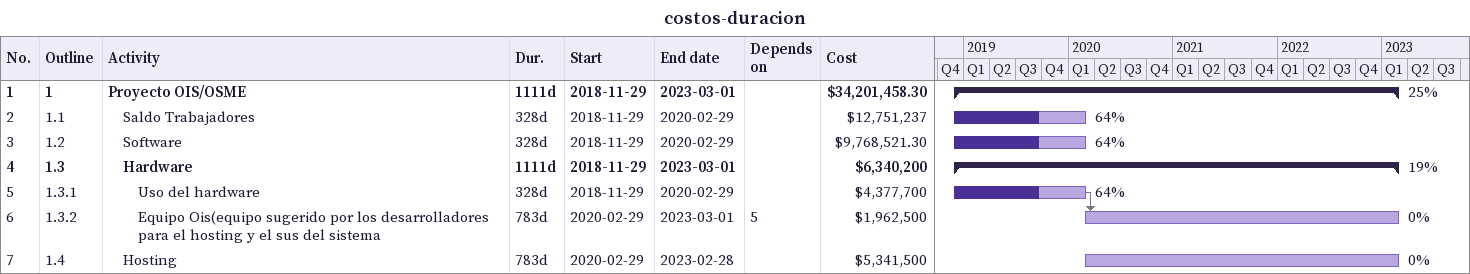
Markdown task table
costos-duracion

| ID | WBS | Task | Duration | Start | Finish | Predecessors | % complete | Cost ($) |
|---|---|---|---|---|---|---|---|---|
| 1 | 1 | **Proyecto OIS/OSME** | 1111d | 2018-11-29 | 2023-03-01 |  | 25 | 34201458.30 |
| 2 | 1.1 | Saldo Trabajadores | 328d | 2018-11-29 | 2020-02-29 |  | 64 | 12751237 |
| 3 | 1.2 | Software | 328d | 2018-11-29 | 2020-02-29 |  | 64 | 9768521.30 |
| 4 | 1.3 | **Hardware** | 1111d | 2018-11-29 | 2023-03-01 |  | 19 | 6340200 |
| 5 | 1.3.1 | Uso del hardware | 328d | 2018-11-29 | 2020-02-29 |  | 64 | 4377700 |
| 6 | 1.3.2 | Equipo Ois(equipo sugerido por los desarrolladores para el hosting y el sus del sistema | 783d | 2020-02-29 | 2023-03-01 | 5 | 0 | 1962500 |
| 7 | 1.4 | Hosting | 783d | 2020-02-29 | 2023-02-28 |  | 0 | 5341500 |
